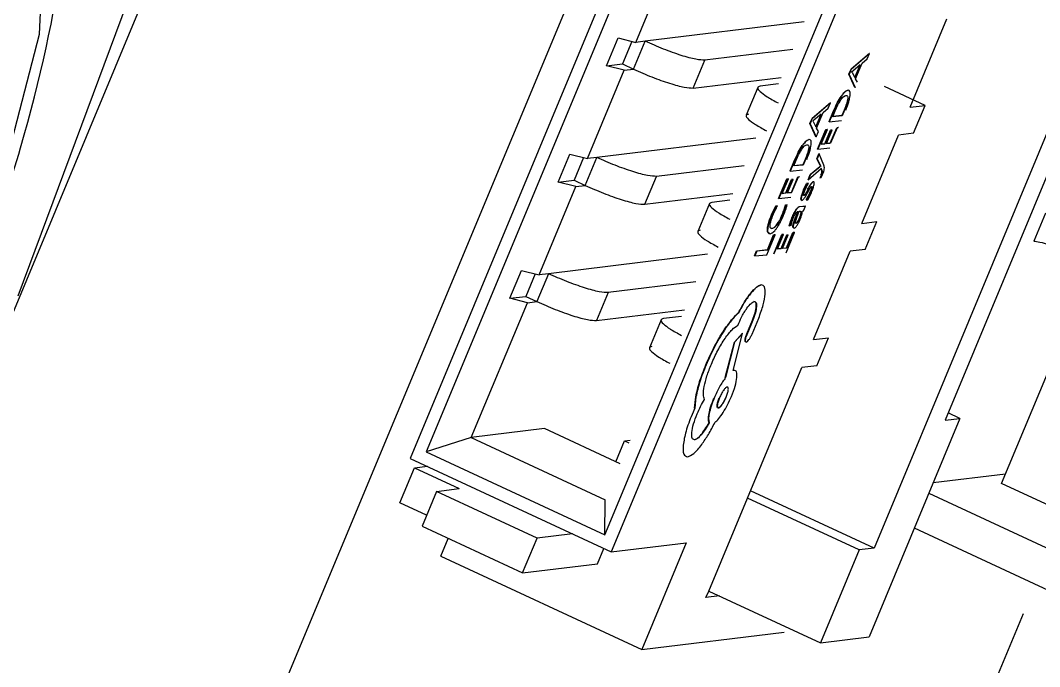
# Model space of a CAD drawing. Header units: millimetres. Extents: x -294 to 2792, y 5 to 1659.
# Drawn here: x 394.951 to 395.752, y 559.466 to 559.974 of the extents above; entities that cross this region are included whole.
import ezdxf

# ---------------------------------------------------------------- set-up
doc = ezdxf.new("R2010")
doc.units = ezdxf.units.MM
doc.layers.get('0').update_dxf_attribs({"lineweight": 18})

msp = doc.modelspace()

# ---------------------------------------------------------------- linework, layer by layer
at = {"color": 7, "linetype": 'Continuous', "lineweight": 25}
for p, q in [((395.32874, 560.66531), (394.26411, 558.10825)), ((394.54475, 557.97789), (395.60937, 560.53495)), ((395.7219, 559.61001), (396.06706, 560.43904)), ((395.56742, 560.37425), (395.25739, 559.6296)), ((395.57239, 560.36105), (395.26995, 559.63465)), ((395.72528, 560.30092), (395.41524, 559.55627)), ((395.41027, 559.56947), (395.71271, 560.29587)), ((395.90608, 560.24232), (395.62166, 559.55917)), ((395.87976, 560.14555), (395.6774, 559.65952)), ((395.43447, 559.95627), (395.46334, 560.02562)), ((395.56675, 559.97236), (395.44193, 559.95717)), ((395.64997, 559.90537), (395.67884, 559.97473)), ((395.41148, 559.93782), (395.4206, 559.95972)), ((395.4206, 559.95972), (395.43447, 559.95627)), ((395.4314, 559.95703), (395.42404, 559.93935)), ((395.43281, 559.93527), (395.44193, 559.95717)), ((395.44193, 559.95717), (395.43447, 559.95627)), ((395.55774, 559.9507), (395.48877, 559.94231)), ((395.47966, 559.92041), (395.48877, 559.94231)), ((395.60359, 559.9353), (395.61781, 559.94757)), ((395.61799, 559.94749), (395.60377, 559.93522)), ((395.61235, 559.93996), (395.61621, 559.94325)), ((395.61621, 559.94325), (395.61799, 559.94749)), ((395.61799, 559.94749), (395.61781, 559.94757)), ((395.39647, 559.86501), (395.42535, 559.93437)), ((395.41148, 559.93782), (395.42404, 559.93935)), ((395.42535, 559.93437), (395.41148, 559.93782)), ((395.42404, 559.93935), (395.43281, 559.93527)), ((395.42535, 559.93437), (395.43281, 559.93527)), ((395.60188, 559.9312), (395.60359, 559.9353)), ((395.60377, 559.93522), (395.60205, 559.93112)), ((395.60359, 559.9353), (395.60377, 559.93522)), ((395.60407, 559.93317), (395.60496, 559.93379)), ((395.60407, 559.93317), (395.60453, 559.93275)), ((395.60453, 559.93275), (395.60661, 559.9287)), ((395.61078, 559.93867), (395.60496, 559.93379)), ((395.61046, 559.9384), (395.6065, 559.92893)), ((395.60661, 559.9287), (395.61078, 559.93867)), ((395.60718, 559.92759), (395.61235, 559.93996)), ((395.47966, 559.92041), (395.54862, 559.9288)), ((395.60663, 559.92084), (395.60188, 559.9312)), ((395.60205, 559.93112), (395.60188, 559.9312)), ((395.60205, 559.93112), (395.6068, 559.92076)), ((395.60858, 559.925), (395.60718, 559.92759)), ((395.53032, 559.92097), (395.5212, 559.89907)), ((395.54647, 559.92363), (395.53217, 559.92189)), ((395.60125, 559.91863), (395.60107, 559.91871)), ((395.6068, 559.92076), (395.60663, 559.92084)), ((395.66174, 559.90681), (395.62975, 559.92166)), ((395.57298, 559.89659), (395.5872, 559.90886)), ((395.58737, 559.90878), (395.57315, 559.89651)), ((395.5856, 559.90454), (395.58737, 559.90878)), ((395.58737, 559.90878), (395.5872, 559.90886)), ((395.59601, 559.91381), (395.59583, 559.91389)), ((395.60103, 559.9117), (395.60085, 559.91178)), ((395.57656, 559.88888), (395.58174, 559.90125)), ((395.58174, 559.90125), (395.5856, 559.90454)), ((395.58633, 559.89406), (395.58988, 559.90253)), ((395.59005, 559.90245), (395.58651, 559.89398)), ((395.5892, 559.89792), (395.59108, 559.90241)), ((395.59005, 559.90245), (395.58988, 559.90253)), ((395.59814, 559.90305), (395.59634, 559.89874)), ((395.59832, 559.90297), (395.59651, 559.89866)), ((395.59832, 559.90297), (395.59814, 559.90305)), ((395.64997, 559.90537), (395.66174, 559.90681)), ((395.65262, 559.8849), (395.66174, 559.90681)), ((395.57126, 559.89249), (395.57298, 559.89659)), ((395.57601, 559.88214), (395.57126, 559.89249)), ((395.57144, 559.89241), (395.57126, 559.89249)), ((395.57315, 559.89651), (395.57144, 559.89241)), ((395.57144, 559.89241), (395.57619, 559.88205)), ((395.57298, 559.89659), (395.57315, 559.89651)), ((395.57345, 559.89446), (395.57435, 559.89508)), ((395.57345, 559.89446), (395.57391, 559.89404)), ((395.57391, 559.89404), (395.576, 559.88999)), ((395.58017, 559.89996), (395.57435, 559.89508)), ((395.57985, 559.89969), (395.57588, 559.89022)), ((395.576, 559.88999), (395.58017, 559.89996)), ((395.58651, 559.89398), (395.58633, 559.89406)), ((395.58651, 559.89398), (395.59599, 559.89493)), ((395.59651, 559.89866), (395.5892, 559.89792)), ((395.59634, 559.89874), (395.58925, 559.89803)), ((395.59634, 559.89874), (395.59651, 559.89866)), ((395.57619, 559.88205), (395.57796, 559.88629)), ((395.57796, 559.88629), (395.57656, 559.88888)), ((395.5773, 559.87247), (395.5837, 559.88777)), ((395.58387, 559.88769), (395.57747, 559.87239)), ((395.58017, 559.87634), (395.58497, 559.8878)), ((395.58303, 559.87672), (395.58747, 559.88735)), ((395.58765, 559.88726), (395.5832, 559.87664)), ((395.5837, 559.88777), (395.58479, 559.88788)), ((395.58387, 559.88769), (395.5837, 559.88777)), ((395.58497, 559.8878), (395.58387, 559.88769)), ((395.58429, 559.87675), (395.58874, 559.88737)), ((395.58497, 559.8878), (395.58479, 559.88788)), ((395.58731, 559.87715), (395.59239, 559.88929)), ((395.58747, 559.88735), (395.58856, 559.88746)), ((395.58765, 559.88726), (395.58747, 559.88735)), ((395.59256, 559.88921), (395.58748, 559.87707)), ((395.58874, 559.88737), (395.58765, 559.88726)), ((395.58874, 559.88737), (395.58856, 559.88746)), ((395.59239, 559.88929), (395.59347, 559.8894)), ((395.59239, 559.88929), (395.59256, 559.88921)), ((395.59364, 559.88932), (395.59256, 559.88921)), ((395.59364, 559.88932), (395.59347, 559.8894)), ((395.65262, 559.8849), (395.64085, 559.88347)), ((395.52876, 559.8811), (395.40393, 559.86592)), ((395.57063, 559.87992), (395.57046, 559.88)), ((395.57619, 559.88205), (395.57601, 559.88214)), ((395.57999, 559.87642), (395.58303, 559.87672)), ((395.5832, 559.87664), (395.58017, 559.87634)), ((395.5832, 559.87664), (395.58303, 559.87672)), ((395.58411, 559.87683), (395.58731, 559.87715)), ((395.58748, 559.87707), (395.58429, 559.87675)), ((395.58748, 559.87707), (395.58731, 559.87715)), ((395.61197, 559.81412), (395.64085, 559.88347)), ((395.37349, 559.84656), (395.38261, 559.86846)), ((395.38261, 559.86846), (395.39647, 559.86501)), ((395.56539, 559.8751), (395.56522, 559.87518)), ((395.57041, 559.87299), (395.57024, 559.87307)), ((395.57672, 559.86488), (395.57833, 559.86874)), ((395.5785, 559.86866), (395.57689, 559.8648)), ((395.57747, 559.87239), (395.5773, 559.87247)), ((395.57747, 559.87239), (395.58696, 559.87335)), ((395.5785, 559.86866), (395.57833, 559.86874)), ((395.58227, 559.85981), (395.5785, 559.86866)), ((395.39341, 559.86577), (395.38604, 559.84809)), ((395.39481, 559.84402), (395.40393, 559.86592)), ((395.40393, 559.86592), (395.39647, 559.86501)), ((395.55571, 559.85535), (395.55926, 559.86382)), ((395.55944, 559.86374), (395.55589, 559.85527)), ((395.55859, 559.85921), (395.56046, 559.8637)), ((395.55944, 559.86374), (395.55926, 559.86382)), ((395.56753, 559.86434), (395.56572, 559.86003)), ((395.5677, 559.86426), (395.5659, 559.85995)), ((395.5677, 559.86426), (395.56753, 559.86434)), ((395.57939, 559.8596), (395.57672, 559.86488)), ((395.57672, 559.86488), (395.57689, 559.8648)), ((395.57689, 559.8648), (395.57957, 559.85952)), ((395.51974, 559.85944), (395.45078, 559.85105)), ((395.55589, 559.85527), (395.55571, 559.85535)), ((395.55589, 559.85527), (395.56538, 559.85622)), ((395.5659, 559.85995), (395.55859, 559.85921)), ((395.56572, 559.86003), (395.55863, 559.85932)), ((395.56572, 559.86003), (395.5659, 559.85995)), ((395.56981, 559.84837), (395.57155, 559.85254)), ((395.56998, 559.84829), (395.58023, 559.85729)), ((395.57172, 559.85245), (395.56998, 559.84829)), ((395.57155, 559.85254), (395.57896, 559.85859)), ((395.57172, 559.85245), (395.57155, 559.85254)), ((395.57914, 559.85851), (395.57172, 559.85245)), ((395.57896, 559.85859), (395.57971, 559.8591)), ((395.57914, 559.85851), (395.57896, 559.85859)), ((395.57988, 559.85902), (395.57914, 559.85851)), ((395.57975, 559.8592), (395.57939, 559.8596)), ((395.57957, 559.85952), (395.57939, 559.8596)), ((395.57957, 559.85952), (395.57993, 559.85912)), ((395.5806, 559.85587), (395.58005, 559.85738)), ((395.58017, 559.85005), (395.58127, 559.85246)), ((395.58023, 559.85729), (395.58077, 559.85579)), ((395.58077, 559.85579), (395.5806, 559.85587)), ((395.37349, 559.84656), (395.38604, 559.84809)), ((395.38735, 559.84311), (395.37349, 559.84656)), ((395.38604, 559.84809), (395.39481, 559.84402)), ((395.44166, 559.82915), (395.45078, 559.85105)), ((395.54668, 559.83376), (395.55308, 559.84906)), ((395.55326, 559.84898), (395.54686, 559.83368)), ((395.54955, 559.83763), (395.55435, 559.84909)), ((395.55241, 559.83801), (395.55686, 559.84864)), ((395.55703, 559.84855), (395.55259, 559.83793)), ((395.55308, 559.84906), (395.55417, 559.84917)), ((395.55326, 559.84898), (395.55308, 559.84906)), ((395.55435, 559.84909), (395.55326, 559.84898)), ((395.55367, 559.83804), (395.55812, 559.84866)), ((395.55435, 559.84909), (395.55417, 559.84917)), ((395.55669, 559.83844), (395.56177, 559.85058)), ((395.55686, 559.84864), (395.55794, 559.84875)), ((395.55703, 559.84855), (395.55686, 559.84864)), ((395.56195, 559.8505), (395.55687, 559.83836)), ((395.55812, 559.84866), (395.55703, 559.84855)), ((395.55812, 559.84866), (395.55794, 559.84875)), ((395.56177, 559.85058), (395.56285, 559.85069)), ((395.56177, 559.85058), (395.56195, 559.8505)), ((395.56303, 559.85061), (395.56195, 559.8505)), ((395.56303, 559.85061), (395.56285, 559.85069)), ((395.56631, 559.84038), (395.56872, 559.84544)), ((395.56889, 559.84535), (395.56649, 559.8403)), ((395.56872, 559.84544), (395.56987, 559.84555)), ((395.56889, 559.84535), (395.56872, 559.84544)), ((395.57005, 559.84547), (395.56889, 559.84535)), ((395.56998, 559.84829), (395.56981, 559.84837)), ((395.57005, 559.84547), (395.56987, 559.84555)), ((395.57246, 559.8455), (395.57229, 559.84558)), ((395.5741, 559.84685), (395.57393, 559.84693)), ((395.58013, 559.85207), (395.57911, 559.84995)), ((395.57911, 559.84995), (395.58017, 559.85005)), ((395.35848, 559.77375), (395.38735, 559.84311)), ((395.38735, 559.84311), (395.39481, 559.84402)), ((395.44166, 559.82915), (395.51062, 559.83754)), ((395.54938, 559.83771), (395.55241, 559.83801)), ((395.55259, 559.83793), (395.54955, 559.83763)), ((395.55259, 559.83793), (395.55241, 559.83801)), ((395.5535, 559.83812), (395.55669, 559.83844)), ((395.55687, 559.83836), (395.55367, 559.83804)), ((395.55687, 559.83836), (395.55669, 559.83844)), ((395.56649, 559.8403), (395.56631, 559.84038)), ((395.56958, 559.84061), (395.56748, 559.83694)), ((395.56934, 559.83807), (395.57158, 559.84202)), ((395.5717, 559.83875), (395.57153, 559.83883)), ((395.57262, 559.84305), (395.57245, 559.84313)), ((395.49233, 559.82971), (395.48321, 559.80781)), ((395.50847, 559.83237), (395.49417, 559.83063)), ((395.54686, 559.83368), (395.54668, 559.83376)), ((395.54686, 559.83368), (395.55634, 559.83464)), ((395.55211, 559.82862), (395.55329, 559.82873)), ((395.55229, 559.82853), (395.55211, 559.82862)), ((395.55346, 559.82865), (395.55229, 559.82853)), ((395.55329, 559.82873), (395.55346, 559.82865)), ((395.56457, 559.83448), (395.56439, 559.83456)), ((395.56501, 559.83224), (395.56484, 559.83232)), ((395.56651, 559.83606), (395.56634, 559.83614)), ((395.56831, 559.83265), (395.56849, 559.83256)), ((395.56849, 559.83256), (395.56971, 559.83269)), ((395.54109, 559.82077), (395.54442, 559.82784)), ((395.54126, 559.82068), (395.54109, 559.82077)), ((395.5446, 559.82776), (395.54126, 559.82068)), ((395.54442, 559.82784), (395.5457, 559.82797)), ((395.5446, 559.82776), (395.54442, 559.82784)), ((395.54588, 559.82789), (395.5446, 559.82776)), ((395.54588, 559.82789), (395.5457, 559.82797)), ((395.54971, 559.82093), (395.54954, 559.82101)), ((395.55945, 559.81734), (395.5618, 559.8236)), ((395.56198, 559.82352), (395.55963, 559.81726)), ((395.56102, 559.81866), (395.56288, 559.82361)), ((395.56288, 559.82361), (395.56353, 559.82367)), ((395.56331, 559.82731), (395.56767, 559.82775)), ((395.56348, 559.82723), (395.56331, 559.82731)), ((395.56784, 559.82767), (395.56348, 559.82723)), ((395.56425, 559.82222), (395.56407, 559.8223)), ((395.56524, 559.82384), (395.56628, 559.82395)), ((395.56628, 559.82395), (395.56784, 559.82767)), ((395.56784, 559.82767), (395.56767, 559.82775)), ((395.75631, 559.82215), (395.74719, 559.80024)), ((395.54552, 559.8132), (395.54535, 559.81328)), ((395.5551, 559.81214), (395.55527, 559.81206)), ((395.5577, 559.8193), (395.55753, 559.81939)), ((395.55963, 559.81726), (395.55945, 559.81734)), ((395.5602, 559.81429), (395.56038, 559.81421)), ((395.56162, 559.81536), (395.56144, 559.81544)), ((395.56311, 559.81823), (395.56294, 559.81831)), ((395.61197, 559.81412), (395.62374, 559.81555)), ((395.61462, 559.79365), (395.62374, 559.81555)), ((395.53748, 559.78957), (395.54404, 559.80524)), ((395.53783, 559.79338), (395.54278, 559.80521)), ((395.53809, 559.80991), (395.53792, 559.81)), ((395.54296, 559.80513), (395.53801, 559.7933)), ((395.54159, 559.81001), (395.54142, 559.81009)), ((395.54278, 559.80521), (395.54386, 559.80532)), ((395.54278, 559.80521), (395.54296, 559.80513)), ((395.54287, 559.79022), (395.54927, 559.80551)), ((395.54404, 559.80524), (395.54296, 559.80513)), ((395.54945, 559.80543), (395.54304, 559.79013)), ((395.54404, 559.80524), (395.54386, 559.80532)), ((395.54574, 559.79408), (395.55054, 559.80554)), ((395.5486, 559.79446), (395.55305, 559.80509)), ((395.55322, 559.80501), (395.54878, 559.79438)), ((395.54927, 559.80551), (395.55036, 559.80562)), ((395.54945, 559.80543), (395.54927, 559.80551)), ((395.55054, 559.80554), (395.54945, 559.80543)), ((395.54986, 559.79449), (395.55431, 559.80511)), ((395.55054, 559.80554), (395.55036, 559.80562)), ((395.55253, 559.79109), (395.55922, 559.80706)), ((395.55288, 559.7949), (395.55796, 559.80704)), ((395.55813, 559.80695), (395.55305, 559.79481)), ((395.55305, 559.80509), (395.55413, 559.8052)), ((395.55322, 559.80501), (395.55305, 559.80509)), ((395.55431, 559.80511), (395.55322, 559.80501)), ((395.55431, 559.80511), (395.55413, 559.8052)), ((395.55796, 559.80704), (395.55904, 559.80714)), ((395.55796, 559.80704), (395.55813, 559.80695)), ((395.55922, 559.80706), (395.55813, 559.80695)), ((395.55922, 559.80706), (395.55904, 559.80714)), ((395.49077, 559.78985), (395.36594, 559.77466)), ((395.52782, 559.7887), (395.52943, 559.79254)), ((395.528, 559.78862), (395.52782, 559.7887)), ((395.5296, 559.79246), (395.528, 559.78862)), ((395.528, 559.78862), (395.53748, 559.78957)), ((395.52943, 559.79254), (395.53783, 559.79338)), ((395.5296, 559.79246), (395.52943, 559.79254)), ((395.53801, 559.7933), (395.5296, 559.79246)), ((395.53801, 559.7933), (395.53783, 559.79338)), ((395.54304, 559.79013), (395.54287, 559.79022)), ((395.54557, 559.79416), (395.5486, 559.79446)), ((395.54878, 559.79438), (395.54574, 559.79408)), ((395.54878, 559.79438), (395.5486, 559.79446)), ((395.54969, 559.79457), (395.55288, 559.7949)), ((395.55305, 559.79481), (395.54986, 559.79449)), ((395.55305, 559.79481), (395.55288, 559.7949)), ((395.57398, 559.72286), (395.60285, 559.79222)), ((395.61462, 559.79365), (395.60285, 559.79222)), ((395.33549, 559.75531), (395.34461, 559.77721)), ((395.34461, 559.77721), (395.35848, 559.77375)), ((395.35541, 559.77452), (395.34805, 559.75683)), ((395.36594, 559.77466), (395.35682, 559.75276)), ((395.36594, 559.77466), (395.35848, 559.77375)), ((395.48175, 559.76819), (395.41278, 559.7598)), ((395.53294, 559.76582), (395.53277, 559.7659)), ((395.33549, 559.75531), (395.34805, 559.75683)), ((395.34805, 559.75683), (395.35682, 559.75276)), ((395.41278, 559.7598), (395.40367, 559.7379)), ((395.30528, 559.646), (395.34936, 559.75185)), ((395.34936, 559.75185), (395.33549, 559.75531)), ((395.34936, 559.75185), (395.35682, 559.75276)), ((395.40367, 559.7379), (395.47263, 559.74629)), ((395.47048, 559.74111), (395.45618, 559.73938)), ((395.51518, 559.7441), (395.51536, 559.74402)), ((395.45433, 559.73845), (395.44521, 559.71655)), ((395.50526, 559.73208), (395.50508, 559.73216)), ((395.51467, 559.73404), (395.51537, 559.73573)), ((395.52227, 559.72863), (395.52625, 559.73813)), ((395.52643, 559.73805), (395.52245, 559.72855)), ((395.52585, 559.72727), (395.53107, 559.73973)), ((395.52643, 559.73805), (395.52625, 559.73813)), ((395.51104, 559.69868), (395.51843, 559.72774)), ((395.51194, 559.72092), (395.51825, 559.72782)), ((395.51843, 559.72774), (395.51211, 559.72084)), ((395.51843, 559.72774), (395.51825, 559.72782)), ((395.52167, 559.72736), (395.52227, 559.72863)), ((395.52185, 559.72728), (395.52167, 559.72736)), ((395.52245, 559.72855), (395.52185, 559.72728)), ((395.52245, 559.72855), (395.52227, 559.72863)), ((395.57398, 559.72286), (395.58575, 559.72429)), ((395.57663, 559.70239), (395.58575, 559.72429)), ((395.50481, 559.69309), (395.51194, 559.72092)), ((395.51211, 559.72084), (395.50499, 559.69301)), ((395.51211, 559.72084), (395.51194, 559.72092)), ((395.5212, 559.72094), (395.52103, 559.72102)), ((395.48973, 559.70301), (395.48955, 559.70309)), ((395.52219, 559.59848), (395.56486, 559.70096)), ((395.57663, 559.70239), (395.56486, 559.70096)), ((395.51087, 559.69876), (395.51154, 559.69883)), ((395.51172, 559.69875), (395.51104, 559.69868)), ((395.51172, 559.69875), (395.51154, 559.69883)), ((395.48066, 559.66902), (395.48158, 559.67801)), ((395.48175, 559.67793), (395.48083, 559.66894)), ((395.48175, 559.67793), (395.48158, 559.67801)), ((395.50531, 559.67777), (395.50549, 559.67769)), ((395.48083, 559.66894), (395.47866, 559.66407)), ((395.68917, 559.66095), (395.61774, 559.48939)), ((395.6774, 559.65952), (395.68917, 559.66095)), ((395.68917, 559.66095), (395.67981, 559.6653)), ((395.36276, 559.65299), (395.30528, 559.646)), ((395.42228, 559.62534), (395.36276, 559.65299)), ((395.49221, 559.65754), (395.49204, 559.65762)), ((395.30528, 559.646), (395.26995, 559.63465)), ((395.30528, 559.646), (395.41052, 559.59711)), ((395.4807, 559.64424), (395.48053, 559.64433)), ((395.4189, 559.62691), (395.42572, 559.64329)), ((395.42572, 559.64329), (395.42996, 559.64381)), ((395.42572, 559.64329), (395.4291, 559.64172)), ((395.25739, 559.6296), (395.41524, 559.55627)), ((395.26995, 559.63465), (395.41027, 559.56947)), ((395.24917, 559.59476), (395.26057, 559.62213)), ((395.26057, 559.62213), (395.27079, 559.62338)), ((395.26057, 559.62213), (395.29565, 559.60584)), ((395.72495, 559.61734), (395.66813, 559.61043)), ((395.278, 559.60369), (395.29565, 559.60584)), ((395.62166, 559.55917), (395.5246, 559.60426)), ((395.87975, 559.53668), (395.7219, 559.61001)), ((395.278, 559.60369), (395.2666, 559.57631)), ((395.35692, 559.56703), (395.278, 559.60369)), ((395.41027, 559.56947), (395.41052, 559.59711)), ((395.4918, 559.52547), (395.52219, 559.59848)), ((395.60989, 559.55774), (395.52219, 559.59848)), ((395.66472, 559.60222), (395.75667, 559.55951)), ((395.27021, 559.58498), (395.24917, 559.59476)), ((395.2666, 559.57631), (395.34552, 559.53965)), ((395.77158, 559.51991), (395.65332, 559.57485)), ((395.28127, 559.5528), (395.2871, 559.56679)), ((395.34552, 559.53965), (395.35692, 559.56703)), ((395.38479, 559.57042), (395.35692, 559.56703)), ((395.40437, 559.54681), (395.40943, 559.55897)), ((395.41524, 559.55627), (395.47408, 559.56343)), ((395.47408, 559.56343), (395.43913, 559.47948)), ((395.60989, 559.55774), (395.57949, 559.48474)), ((395.62166, 559.55917), (395.60989, 559.55774)), ((395.28127, 559.5528), (395.43913, 559.47948)), ((395.34552, 559.53965), (395.40437, 559.54681)), ((395.48963, 559.52027), (395.4918, 559.52547)), ((395.4918, 559.52547), (395.57949, 559.48474)), ((395.50022, 559.52156), (395.48963, 559.52027)), ((395.73883, 559.50757), (395.67795, 559.36134)), ((395.43913, 559.47948), (395.55093, 559.49307)), ((395.57949, 559.48474), (395.61774, 559.48939))]:
    msp.add_line(p, q, dxfattribs=at)
for points in [[(394.94923, 559.7572), (395.04435, 560.01285), (395.10794, 560.24488), (395.13483, 560.43451), (395.12285, 560.56637), (395.07297, 560.62978), (394.98923, 560.61959), (394.87841, 560.53664), (394.7495, 560.38764), (394.67444, 560.28145)], [(394.68523, 559.34516), (394.77509, 559.47867), (394.86002, 559.64293), (394.92709, 559.81293), (394.9661, 559.96281), (394.97109, 560.06972), (394.94132, 560.11741), (394.88132, 560.09861), (394.80021, 560.01618), (394.71035, 559.88268), (394.62542, 559.71842), (394.55834, 559.54841), (394.51934, 559.39854), (394.51434, 559.29162), (394.54411, 559.24393), (394.60412, 559.26274), (394.68523, 559.34516)]]:
    msp.add_lwpolyline(points, dxfattribs=at)
for points, knots in [([(394.67407, 559.31956), (394.69004, 559.34078), (394.73727, 559.40352), (394.8147, 559.53507), (394.89558, 559.70762), (394.95628, 559.87803), (394.98988, 560.03365), (394.99146, 560.14118), (394.95382, 560.23444), (394.908, 560.26054), (394.89026, 560.27065)], [0, 0, 0, 0, 0.083011, 0.245446, 0.404143, 0.562888, 0.724855, 0.901015, 1.004362, 1.069662, 1.069662, 1.069662, 1.069662]), ([(395.59583, 559.91389), (395.59634, 559.9146), (395.59734, 559.91601), (395.59875, 559.9175), (395.60003, 559.91847), (395.60072, 559.91863), (395.60107, 559.91871)], [0, 0, 0, 0, 0.001799948, 0.003561505, 0.00537603, 0.007327459, 0.007327459, 0.007327459, 0.007327459]), ([(395.60125, 559.91863), (395.60089, 559.91854), (395.60021, 559.91839), (395.59893, 559.91742), (395.59752, 559.91593), (395.59651, 559.91452), (395.59601, 559.91381)], [0, 0, 0, 0, 0.001951429, 0.003765954, 0.005527511, 0.007327459, 0.007327459, 0.007327459, 0.007327459]), ([(395.60291, 559.9145), (395.60297, 559.91517), (395.60308, 559.91649), (395.60273, 559.91834), (395.60185, 559.91851), (395.60125, 559.91863)], [0, 0, 0, 0, 0.001313904, 0.00261098, 0.005387979, 0.005387979, 0.005387979, 0.005387979]), ([(395.58988, 559.90253), (395.59081, 559.90467), (395.59262, 559.90879), (395.59479, 559.91223), (395.59583, 559.91389)], [0, 0, 0, 0, 0.00665519, 0.01285842, 0.01285842, 0.01285842, 0.01285842]), ([(395.59601, 559.91381), (395.59496, 559.91215), (395.5928, 559.90871), (395.59099, 559.90459), (395.59005, 559.90245)], [0, 0, 0, 0, 0.00620323, 0.01285842, 0.01285842, 0.01285842, 0.01285842]), ([(395.59108, 559.90241), (395.59179, 559.90405), (395.59315, 559.90717), (395.59479, 559.90982), (395.59556, 559.91107)], [0, 0, 0, 0, 0.005144256, 0.009776444, 0.009776444, 0.009776444, 0.009776444]), ([(395.59556, 559.91107), (395.59593, 559.91159), (395.59669, 559.91264), (395.59818, 559.91417), (395.59902, 559.91442), (395.59959, 559.9146)], [0, 0, 0, 0, 0.001287749, 0.002597798, 0.00554576, 0.00554576, 0.00554576, 0.00554576]), ([(395.60085, 559.91178), (395.60077, 559.91124), (395.6006, 559.91013), (395.5998, 559.90723), (395.59882, 559.90476), (395.59814, 559.90305)], [0, 0, 0, 0, 0.002113421, 0.004287687, 0.009174919, 0.009174919, 0.009174919, 0.009174919]), ([(395.60103, 559.9117), (395.60094, 559.91116), (395.60078, 559.91005), (395.59998, 559.90715), (395.599, 559.90468), (395.59832, 559.90297)], [0, 0, 0, 0, 0.002113421, 0.004287686, 0.009174919, 0.009174919, 0.009174919, 0.009174919]), ([(395.59941, 559.9031), (395.60027, 559.90528), (395.60153, 559.90847), (395.60255, 559.91224), (395.60279, 559.91375), (395.60291, 559.9145)], [0, 0, 0, 0, 0.00621016, 0.00909142, 0.01196654, 0.01196654, 0.01196654, 0.01196654]), ([(395.59959, 559.9146), (395.60008, 559.91453), (395.60078, 559.91442), (395.60111, 559.91313), (395.60105, 559.91217), (395.60103, 559.9117)], [0, 0, 0, 0, 0.002089658, 0.003032813, 0.003961509, 0.003961509, 0.003961509, 0.003961509]), ([(395.56522, 559.87518), (395.56572, 559.87589), (395.56673, 559.8773), (395.56813, 559.87879), (395.56942, 559.87976), (395.5701, 559.87992), (395.57046, 559.88)], [0, 0, 0, 0, 0.001799948, 0.003561505, 0.00537603, 0.007327459, 0.007327459, 0.007327459, 0.007327459]), ([(395.57063, 559.87992), (395.57028, 559.87983), (395.56959, 559.87968), (395.56831, 559.87871), (395.5669, 559.87722), (395.5659, 559.87581), (395.56539, 559.8751)], [0, 0, 0, 0, 0.001951429, 0.003765954, 0.005527511, 0.007327459, 0.007327459, 0.007327459, 0.007327459]), ([(395.57229, 559.87579), (395.57235, 559.87646), (395.57246, 559.87778), (395.57212, 559.87963), (395.57123, 559.8798), (395.57063, 559.87992)], [0, 0, 0, 0, 0.001313904, 0.00261098, 0.005387979, 0.005387979, 0.005387979, 0.005387979]), ([(395.55926, 559.86382), (395.5602, 559.86596), (395.56201, 559.87008), (395.56417, 559.87352), (395.56522, 559.87518)], [0, 0, 0, 0, 0.00665519, 0.01285842, 0.01285842, 0.01285842, 0.01285842]), ([(395.56539, 559.8751), (395.56435, 559.87344), (395.56218, 559.87), (395.56037, 559.86588), (395.55944, 559.86374)], [0, 0, 0, 0, 0.00620323, 0.01285842, 0.01285842, 0.01285842, 0.01285842]), ([(395.56046, 559.8637), (395.56118, 559.86534), (395.56254, 559.86846), (395.56417, 559.87111), (395.56494, 559.87236)], [0, 0, 0, 0, 0.005144256, 0.009776444, 0.009776444, 0.009776444, 0.009776444]), ([(395.56494, 559.87236), (395.56532, 559.87288), (395.56607, 559.87393), (395.56756, 559.87546), (395.5684, 559.87571), (395.56898, 559.87589)], [0, 0, 0, 0, 0.001287749, 0.002597798, 0.00554576, 0.00554576, 0.00554576, 0.00554576]), ([(395.57024, 559.87307), (395.57015, 559.87253), (395.56999, 559.87142), (395.56919, 559.86852), (395.56821, 559.86605), (395.56753, 559.86434)], [0, 0, 0, 0, 0.002113421, 0.004287687, 0.009174919, 0.009174919, 0.009174919, 0.009174919]), ([(395.57041, 559.87299), (395.57033, 559.87245), (395.57016, 559.87134), (395.56936, 559.86844), (395.56838, 559.86597), (395.5677, 559.86426)], [0, 0, 0, 0, 0.002113421, 0.004287686, 0.009174919, 0.009174919, 0.009174919, 0.009174919]), ([(395.5688, 559.86439), (395.56965, 559.86657), (395.57091, 559.86976), (395.57193, 559.87353), (395.57217, 559.87504), (395.57229, 559.87579)], [0, 0, 0, 0, 0.00621016, 0.00909142, 0.01196654, 0.01196654, 0.01196654, 0.01196654]), ([(395.56898, 559.87589), (395.56946, 559.87582), (395.57016, 559.87571), (395.5705, 559.87442), (395.57044, 559.87346), (395.57041, 559.87299)], [0, 0, 0, 0, 0.002089658, 0.003032813, 0.003961509, 0.003961509, 0.003961509, 0.003961509]), ([(395.57996, 559.85215), (395.58011, 559.85255), (395.58041, 559.85334), (395.58066, 559.8544), (395.58073, 559.85527), (395.58064, 559.85566), (395.5806, 559.85587)], [0, 0, 0, 0, 0.000902429, 0.001788404, 0.002745645, 0.003844945, 0.003844945, 0.003844945, 0.003844945]), ([(395.58077, 559.85579), (395.58082, 559.85558), (395.58091, 559.85519), (395.58083, 559.85431), (395.58059, 559.85326), (395.58029, 559.85247), (395.58013, 559.85207)], [0, 0, 0, 0, 0.0010993, 0.002056542, 0.002942516, 0.003844945, 0.003844945, 0.003844945, 0.003844945]), ([(395.58127, 559.85246), (395.58158, 559.85325), (395.58219, 559.85484), (395.58262, 559.85693), (395.58266, 559.85864), (395.58241, 559.8594), (395.58227, 559.85981)], [0, 0, 0, 0, 0.00166592, 0.003363922, 0.005302768, 0.00762721, 0.00762721, 0.00762721, 0.00762721]), ([(395.5673, 559.84003), (395.56773, 559.841), (395.56857, 559.8429), (395.56956, 559.84462), (395.57005, 559.84547)], [0, 0, 0, 0, 0.003092198, 0.006102217, 0.006102217, 0.006102217, 0.006102217]), ([(395.5694, 559.84069), (395.56994, 559.8417), (395.57089, 559.84347), (395.57187, 559.84494), (395.57229, 559.84558)], [0, 0, 0, 0, 0.003245216, 0.005681862, 0.005681862, 0.005681862, 0.005681862]), ([(395.57246, 559.8455), (395.57204, 559.84486), (395.57106, 559.84339), (395.57012, 559.84162), (395.56958, 559.84061)], [0, 0, 0, 0, 0.002437423, 0.005681856, 0.005681856, 0.005681856, 0.005681856]), ([(395.57229, 559.84558), (395.5726, 559.84594), (395.57324, 559.8467), (395.57369, 559.84686), (395.57393, 559.84693)], [0, 0, 0, 0, 0.001071328, 0.002201024, 0.002201024, 0.002201024, 0.002201024]), ([(395.5741, 559.84685), (395.57387, 559.84677), (395.57341, 559.84662), (395.57277, 559.84586), (395.57246, 559.8455)], [0, 0, 0, 0, 0.001129596, 0.00220103, 0.00220103, 0.00220103, 0.00220103]), ([(395.57252, 559.83848), (395.57298, 559.83963), (395.57386, 559.84181), (395.57434, 559.84371), (395.57457, 559.84461)], [0, 0, 0, 0, 0.003394818, 0.006474677, 0.006474677, 0.006474677, 0.006474677]), ([(395.57457, 559.84461), (395.57462, 559.84495), (395.57473, 559.84562), (395.57469, 559.84634), (395.57449, 559.84678), (395.57423, 559.84683), (395.5741, 559.84685)], [0, 0, 0, 0, 0.000671552, 0.001308085, 0.001945268, 0.002618667, 0.002618667, 0.002618667, 0.002618667]), ([(395.56439, 559.83456), (395.56461, 559.83542), (395.56505, 559.83722), (395.56588, 559.8393), (395.56631, 559.84038)], [0, 0, 0, 0, 0.002939171, 0.006145027, 0.006145027, 0.006145027, 0.006145027]), ([(395.56649, 559.8403), (395.56606, 559.83921), (395.56523, 559.83714), (395.56478, 559.83534), (395.56457, 559.83448)], [0, 0, 0, 0, 0.003205856, 0.006145027, 0.006145027, 0.006145027, 0.006145027]), ([(395.56651, 559.83606), (395.56645, 559.83607), (395.56634, 559.8361), (395.56626, 559.83631), (395.56625, 559.83665), (395.5663, 559.83696), (395.56633, 559.83712)], [0, 0, 0, 0, 0.00030658, 0.000601387, 0.000901669, 0.001223794, 0.001223794, 0.001223794, 0.001223794]), ([(395.56633, 559.83712), (395.56643, 559.83754), (395.56666, 559.83845), (395.56708, 559.83948), (395.5673, 559.84003)], [0, 0, 0, 0, 0.001428843, 0.003071003, 0.003071003, 0.003071003, 0.003071003]), ([(395.56634, 559.83614), (395.56647, 559.83619), (395.56668, 559.83627), (395.56703, 559.83664), (395.56721, 559.83689), (395.56731, 559.83702)], [0, 0, 0, 0, 0.000687928, 0.001012597, 0.001341363, 0.001341363, 0.001341363, 0.001341363]), ([(395.56748, 559.83694), (395.56739, 559.83681), (395.56721, 559.83656), (395.56685, 559.83619), (395.56665, 559.83611), (395.56651, 559.83606)], [0, 0, 0, 0, 0.000328766, 0.000653435, 0.001341363, 0.001341363, 0.001341363, 0.001341363]), ([(395.56653, 559.8334), (395.56692, 559.83398), (395.56788, 559.83536), (395.5688, 559.83707), (395.56934, 559.83807)], [0, 0, 0, 0, 0.002271494, 0.00545827, 0.00545827, 0.00545827, 0.00545827]), ([(395.56831, 559.83265), (395.5689, 559.83362), (395.57005, 559.83555), (395.57104, 559.83775), (395.57153, 559.83883)], [0, 0, 0, 0, 0.003552292, 0.006983528, 0.006983528, 0.006983528, 0.006983528]), ([(395.5717, 559.83875), (395.57122, 559.83767), (395.57023, 559.83547), (395.56907, 559.83354), (395.56849, 559.83256)], [0, 0, 0, 0, 0.003431236, 0.006983528, 0.006983528, 0.006983528, 0.006983528]), ([(395.56971, 559.83269), (395.5702, 559.83359), (395.5712, 559.83546), (395.57207, 559.83745), (395.57252, 559.83848)], [0, 0, 0, 0, 0.003098899, 0.00644455, 0.00644455, 0.00644455, 0.00644455]), ([(395.57153, 559.83883), (395.57178, 559.83945), (395.57223, 559.84056), (395.57262, 559.84182), (395.57273, 559.8425), (395.57272, 559.84285), (395.57263, 559.84308), (395.57251, 559.84311), (395.57245, 559.84313)], [0, 0, 0, 0, 0.001478865, 0.00263187, 0.003132764, 0.003616883, 0.004114952, 0.004655322, 0.004655322, 0.004655322, 0.004655322]), ([(395.57158, 559.84202), (395.57168, 559.84217), (395.57188, 559.84246), (395.57216, 559.84277), (395.57242, 559.84298), (395.57255, 559.84302), (395.57262, 559.84305)], [0, 0, 0, 0, 0.000384596, 0.0007509, 0.001115357, 0.001494653, 0.001494653, 0.001494653, 0.001494653]), ([(395.57262, 559.84305), (395.57268, 559.84303), (395.5728, 559.84299), (395.57289, 559.84277), (395.5729, 559.84242), (395.57279, 559.84173), (395.57241, 559.84048), (395.57195, 559.83937), (395.5717, 559.83875)], [0, 0, 0, 0, 0.000540368, 0.001038432, 0.001522546, 0.002023439, 0.003176459, 0.004655366, 0.004655366, 0.004655366, 0.004655366]), ([(395.54954, 559.82101), (395.5501, 559.82241), (395.55119, 559.8251), (395.55181, 559.82747), (395.55211, 559.82862)], [0, 0, 0, 0, 0.004169929, 0.008044319, 0.008044319, 0.008044319, 0.008044319]), ([(395.55229, 559.82853), (395.55199, 559.82739), (395.55136, 559.82502), (395.55028, 559.82233), (395.54971, 559.82093)], [0, 0, 0, 0, 0.003874395, 0.008044319, 0.008044319, 0.008044319, 0.008044319]), ([(395.55057, 559.82049), (395.5512, 559.82201), (395.55236, 559.82486), (395.55311, 559.82745), (395.55346, 559.82865)], [0, 0, 0, 0, 0.004660682, 0.008675098, 0.008675098, 0.008675098, 0.008675098]), ([(395.56484, 559.83232), (395.56471, 559.83234), (395.56447, 559.83239), (395.56428, 559.83284), (395.56424, 559.83355), (395.56434, 559.83421), (395.56439, 559.83456)], [0, 0, 0, 0, 0.000654956, 0.001282784, 0.001918168, 0.002594631, 0.002594631, 0.002594631, 0.002594631]), ([(395.56457, 559.83448), (395.56451, 559.83413), (395.56441, 559.83347), (395.56445, 559.83276), (395.56464, 559.83231), (395.56489, 559.83226), (395.56501, 559.83224)], [0, 0, 0, 0, 0.000676463, 0.001311847, 0.001939675, 0.002594631, 0.002594631, 0.002594631, 0.002594631]), ([(395.56501, 559.83224), (395.56523, 559.8323), (395.56565, 559.83244), (395.56624, 559.83309), (395.56653, 559.8334)], [0, 0, 0, 0, 0.001016069, 0.001970632, 0.001970632, 0.001970632, 0.001970632]), ([(395.53792, 559.81), (395.53801, 559.81071), (395.5382, 559.81213), (395.5391, 559.81567), (395.54028, 559.81871), (395.54109, 559.82077)], [0, 0, 0, 0, 0.00279574, 0.00553165, 0.01127578, 0.01127578, 0.01127578, 0.01127578]), ([(395.54126, 559.82068), (395.54046, 559.81863), (395.53927, 559.81559), (395.53837, 559.81205), (395.53819, 559.81063), (395.53809, 559.80991)], [0, 0, 0, 0, 0.00574412, 0.00848004, 0.01127578, 0.01127578, 0.01127578, 0.01127578]), ([(395.54005, 559.81285), (395.54011, 559.81337), (395.54024, 559.8144), (395.5409, 559.81703), (395.54178, 559.8193), (395.54238, 559.82083)], [0, 0, 0, 0, 0.002063416, 0.004086084, 0.008360889, 0.008360889, 0.008360889, 0.008360889]), ([(395.54238, 559.82083), (395.54293, 559.82208), (395.54399, 559.82453), (395.54526, 559.82678), (395.54588, 559.82789)], [0, 0, 0, 0, 0.004002773, 0.007883749, 0.007883749, 0.007883749, 0.007883749]), ([(395.54501, 559.81015), (395.54548, 559.81083), (395.54643, 559.8122), (395.54842, 559.81563), (395.5497, 559.81852), (395.55057, 559.82049)], [0, 0, 0, 0, 0.00284756, 0.0056746, 0.01177162, 0.01177162, 0.01177162, 0.01177162]), ([(395.54535, 559.81328), (395.54571, 559.81381), (395.54644, 559.81485), (395.54793, 559.81741), (395.54889, 559.81956), (395.54954, 559.82101)], [0, 0, 0, 0, 0.00219258, 0.004332237, 0.008819588, 0.008819588, 0.008819588, 0.008819588]), ([(395.54971, 559.82093), (395.54906, 559.81948), (395.54811, 559.81733), (395.54662, 559.81477), (395.54589, 559.81373), (395.54552, 559.8132)], [0, 0, 0, 0, 0.004487305, 0.006626976, 0.008819587, 0.008819587, 0.008819587, 0.008819587]), ([(395.55753, 559.81939), (395.55803, 559.82053), (395.55874, 559.82217), (395.55983, 559.8241), (395.56058, 559.82525), (395.56132, 559.82614), (395.56231, 559.82706), (395.5629, 559.82721), (395.56331, 559.82731)], [0, 0, 0, 0, 0.00271181, 0.00387913, 0.00499187, 0.00611791, 0.0073229, 0.01016345, 0.01016345, 0.01016345, 0.01016345]), ([(395.56348, 559.82723), (395.56307, 559.82713), (395.56249, 559.82698), (395.56149, 559.82606), (395.56076, 559.82517), (395.56, 559.82402), (395.55892, 559.82209), (395.5582, 559.82045), (395.5577, 559.8193)], [0, 0, 0, 0, 0.00284055, 0.00404554, 0.00517158, 0.00628432, 0.00745164, 0.01016345, 0.01016345, 0.01016345, 0.01016345]), ([(395.55852, 559.81905), (395.55881, 559.8197), (395.55922, 559.82063), (395.55986, 559.82171), (395.5603, 559.82235), (395.56074, 559.82285), (395.56135, 559.82337), (395.56172, 559.82346), (395.56198, 559.82352)], [0, 0, 0, 0, 0.001464099, 0.002111616, 0.002747674, 0.003411214, 0.004136769, 0.00586905, 0.00586905, 0.00586905, 0.00586905]), ([(395.56407, 559.8223), (395.56399, 559.82174), (395.56381, 559.8206), (395.56323, 559.81908), (395.56294, 559.81831)], [0, 0, 0, 0, 0.002057998, 0.0041665, 0.0041665, 0.0041665, 0.0041665]), ([(395.56425, 559.82222), (395.56416, 559.82166), (395.56399, 559.82052), (395.56341, 559.819), (395.56311, 559.81823)], [0, 0, 0, 0, 0.002057879, 0.004166505, 0.004166505, 0.004166505, 0.004166505]), ([(395.56336, 559.82375), (395.56359, 559.82371), (395.56404, 559.82361), (395.56406, 559.82273), (395.56407, 559.8223)], [0, 0, 0, 0, 0.001033716, 0.002008263, 0.002008263, 0.002008263, 0.002008263]), ([(395.56353, 559.82367), (395.56376, 559.82363), (395.56421, 559.82353), (395.56424, 559.82265), (395.56425, 559.82222)], [0, 0, 0, 0, 0.001033716, 0.002008263, 0.002008263, 0.002008263, 0.002008263]), ([(395.56368, 559.81737), (395.56395, 559.81804), (395.56447, 559.81935), (395.56499, 559.82115), (395.56526, 559.82267), (395.56522, 559.82338), (395.56519, 559.82375)], [0, 0, 0, 0, 0.001704245, 0.003297437, 0.004899104, 0.006627016, 0.006627016, 0.006627016, 0.006627016]), ([(395.54159, 559.81001), (395.5411, 559.81008), (395.54038, 559.81018), (395.54, 559.81145), (395.54003, 559.81238), (395.54005, 559.81285)], [0, 0, 0, 0, 0.002080419, 0.003022281, 0.003946619, 0.003946619, 0.003946619, 0.003946619]), ([(395.54142, 559.81009), (395.54198, 559.81026), (395.5428, 559.81051), (395.54424, 559.81187), (395.54498, 559.81281), (395.54535, 559.81328)], [0, 0, 0, 0, 0.002740496, 0.00398915, 0.005217235, 0.005217235, 0.005217235, 0.005217235]), ([(395.54552, 559.8132), (395.54515, 559.81273), (395.54441, 559.81179), (395.54298, 559.81043), (395.54216, 559.81018), (395.54159, 559.81001)], [0, 0, 0, 0, 0.001228086, 0.002476739, 0.005217235, 0.005217235, 0.005217235, 0.005217235]), ([(395.5551, 559.81214), (395.55538, 559.81324), (395.55596, 559.81549), (395.55699, 559.81806), (395.55753, 559.81939)], [0, 0, 0, 0, 0.003710255, 0.007652634, 0.007652634, 0.007652634, 0.007652634]), ([(395.5577, 559.8193), (395.55717, 559.81798), (395.55613, 559.81541), (395.55556, 559.81315), (395.55527, 559.81206)], [0, 0, 0, 0, 0.003942379, 0.007652634, 0.007652634, 0.007652634, 0.007652634]), ([(395.55643, 559.81218), (395.55664, 559.81322), (395.55704, 559.81527), (395.55803, 559.81781), (395.55852, 559.81905)], [0, 0, 0, 0, 0.003675397, 0.007210896, 0.007210896, 0.007210896, 0.007210896]), ([(395.55872, 559.81052), (395.55846, 559.81056), (395.55807, 559.81062), (395.55791, 559.81135), (395.55794, 559.81238), (395.55839, 559.8144), (395.55908, 559.8163), (395.55945, 559.81734)], [0, 0, 0, 0, 0.001880278, 0.002736201, 0.003584568, 0.005409236, 0.007626274, 0.007626274, 0.007626274, 0.007626274]), ([(395.55963, 559.81726), (395.55925, 559.81622), (395.55857, 559.81432), (395.55811, 559.8123), (395.55808, 559.81127), (395.55825, 559.81054), (395.55863, 559.81048), (395.55889, 559.81044)], [0, 0, 0, 0, 0.002217038, 0.004041706, 0.004890073, 0.005745996, 0.007626274, 0.007626274, 0.007626274, 0.007626274]), ([(395.55889, 559.81044), (395.55921, 559.81056), (395.55967, 559.81074), (395.56047, 559.81157), (395.56089, 559.81213), (395.5611, 559.81241)], [0, 0, 0, 0, 0.001569713, 0.002300044, 0.003032745, 0.003032745, 0.003032745, 0.003032745]), ([(395.56038, 559.81421), (395.56023, 559.81424), (395.56002, 559.81428), (395.55991, 559.81468), (395.55992, 559.81496), (395.55993, 559.81511)], [0, 0, 0, 0, 0.000634129, 0.000920968, 0.001201778, 0.001201778, 0.001201778, 0.001201778]), ([(395.55993, 559.81511), (395.56003, 559.81556), (395.56027, 559.81664), (395.56074, 559.81792), (395.56102, 559.81866)], [0, 0, 0, 0, 0.001564199, 0.003728373, 0.003728373, 0.003728373, 0.003728373]), ([(395.56144, 559.81544), (395.56132, 559.81528), (395.56108, 559.81495), (395.56063, 559.81446), (395.56037, 559.81436), (395.5602, 559.81429)], [0, 0, 0, 0, 0.000435603, 0.000859418, 0.001740154, 0.001740154, 0.001740154, 0.001740154]), ([(395.56162, 559.81536), (395.5615, 559.8152), (395.56126, 559.81487), (395.56081, 559.81438), (395.56055, 559.81428), (395.56038, 559.81421)], [0, 0, 0, 0, 0.000435603, 0.000859418, 0.001740154, 0.001740154, 0.001740154, 0.001740154]), ([(395.5611, 559.81241), (395.56154, 559.81312), (395.56248, 559.81463), (395.56327, 559.81642), (395.56368, 559.81737)], [0, 0, 0, 0, 0.002648203, 0.005606118, 0.005606118, 0.005606118, 0.005606118]), ([(395.56294, 559.81831), (395.5627, 559.81777), (395.56224, 559.81674), (395.5617, 559.81586), (395.56144, 559.81544)], [0, 0, 0, 0, 0.001708242, 0.003243561, 0.003243561, 0.003243561, 0.003243561]), ([(395.56311, 559.81823), (395.56287, 559.81769), (395.56242, 559.81666), (395.56187, 559.81578), (395.56162, 559.81536)], [0, 0, 0, 0, 0.001708313, 0.003243562, 0.003243562, 0.003243562, 0.003243562]), ([(395.53981, 559.80608), (395.53918, 559.80618), (395.53825, 559.80633), (395.53782, 559.80808), (395.53788, 559.80936), (395.53792, 559.81)], [0, 0, 0, 0, 0.00275691, 0.004027749, 0.00529508, 0.00529508, 0.00529508, 0.00529508]), ([(395.53809, 559.80991), (395.53806, 559.80928), (395.53799, 559.808), (395.53843, 559.80625), (395.53935, 559.8061), (395.53998, 559.80599)], [0, 0, 0, 0, 0.001267331, 0.00253817, 0.00529508, 0.00529508, 0.00529508, 0.00529508]), ([(395.53998, 559.80599), (395.5407, 559.80621), (395.54175, 559.80653), (395.54358, 559.80831), (395.54453, 559.80954), (395.54501, 559.81015)], [0, 0, 0, 0, 0.003526256, 0.005136733, 0.006727468, 0.006727468, 0.006727468, 0.006727468]), ([(395.74719, 559.80024), (395.74864, 559.80004), (395.75456, 559.79919), (395.76941, 559.79446), (395.78661, 559.78868), (395.79438, 559.78682), (395.79825, 559.78589)], [0, 0, 0, 0, 0.0065014, 0.02653955, 0.03988607, 0.0531424, 0.0531424, 0.0531424, 0.0531424]), ([(395.51518, 559.7441), (395.51675, 559.74699), (395.51991, 559.75281), (395.52481, 559.75962), (395.52941, 559.76464), (395.53165, 559.76548), (395.53277, 559.7659)], [0, 0, 0, 0, 0.0071384, 0.01435301, 0.021547, 0.02869192, 0.02869192, 0.02869192, 0.02869192]), ([(395.53294, 559.76582), (395.53182, 559.7654), (395.52958, 559.76456), (395.52499, 559.75954), (395.52008, 559.75273), (395.51693, 559.74691), (395.51536, 559.74402)], [0, 0, 0, 0, 0.00714492, 0.01433891, 0.02155352, 0.02869192, 0.02869192, 0.02869192, 0.02869192]), ([(395.53608, 559.75865), (395.53609, 559.76083), (395.53611, 559.76521), (395.534, 559.76561), (395.53294, 559.76582)], [0, 0, 0, 0, 0.004882965, 0.009785871, 0.009785871, 0.009785871, 0.009785871]), ([(395.53107, 559.73973), (395.53239, 559.74336), (395.53504, 559.75064), (395.53573, 559.75597), (395.53608, 559.75865)], [0, 0, 0, 0, 0.00978521, 0.01967931, 0.01967931, 0.01967931, 0.01967931]), ([(395.51537, 559.73573), (395.51635, 559.73791), (395.51781, 559.74117), (395.52009, 559.74505), (395.52235, 559.74841), (395.52518, 559.75185), (395.52675, 559.75244), (395.52753, 559.75273)], [0, 0, 0, 0, 0.0053888, 0.00802194, 0.01075548, 0.01614904, 0.02147345, 0.02147345, 0.02147345, 0.02147345]), ([(395.52625, 559.73813), (395.52699, 559.74016), (395.52847, 559.74423), (395.52929, 559.74904), (395.5291, 559.75243), (395.52794, 559.75268), (395.52735, 559.75281)], [0, 0, 0, 0, 0.00411781, 0.00826771, 0.01237231, 0.01654909, 0.01654909, 0.01654909, 0.01654909]), ([(395.52753, 559.75273), (395.52811, 559.7526), (395.52928, 559.75235), (395.52946, 559.74896), (395.52865, 559.74414), (395.52716, 559.74008), (395.52643, 559.73805)], [0, 0, 0, 0, 0.00417678, 0.00828138, 0.01243129, 0.01654909, 0.01654909, 0.01654909, 0.01654909]), ([(395.50508, 559.73216), (395.5069, 559.7347), (395.51047, 559.73966), (395.51363, 559.74264), (395.51518, 559.7441)], [0, 0, 0, 0, 0.00801357, 0.0157088, 0.0157088, 0.0157088, 0.0157088]), ([(395.51536, 559.74402), (395.51381, 559.74256), (395.51065, 559.73958), (395.50708, 559.73462), (395.50526, 559.73208)], [0, 0, 0, 0, 0.00769314, 0.01570881, 0.01570881, 0.01570881, 0.01570881]), ([(395.48955, 559.70309), (395.4919, 559.70834), (395.49664, 559.71897), (395.50225, 559.72773), (395.50508, 559.73216)], [0, 0, 0, 0, 0.01633941, 0.0330517, 0.0330517, 0.0330517, 0.0330517]), ([(395.50526, 559.73208), (395.50242, 559.72765), (395.49682, 559.71889), (395.49207, 559.70826), (395.48973, 559.70301)], [0, 0, 0, 0, 0.01671735, 0.03305173, 0.03305173, 0.03305173, 0.03305173]), ([(395.49386, 559.70363), (395.4955, 559.70729), (395.49878, 559.71461), (395.50464, 559.72406), (395.51032, 559.73141), (395.51322, 559.73317), (395.51467, 559.73404)], [0, 0, 0, 0, 0.00942659, 0.01884367, 0.02824283, 0.03752408, 0.03752408, 0.03752408, 0.03752408]), ([(395.52103, 559.72102), (395.52079, 559.72109), (395.52033, 559.72124), (395.52029, 559.72246), (395.52048, 559.72371), (395.52084, 559.7252), (395.52134, 559.72649), (395.52167, 559.72736)], [0, 0, 0, 0, 0.001756586, 0.003522147, 0.004402238, 0.005262247, 0.007059494, 0.007059494, 0.007059494, 0.007059494]), ([(395.52185, 559.72728), (395.52151, 559.7264), (395.52102, 559.72511), (395.52065, 559.72363), (395.52047, 559.72238), (395.52051, 559.72116), (395.52097, 559.72101), (395.5212, 559.72094)], [0, 0, 0, 0, 0.001797246, 0.002657256, 0.003537347, 0.005302907, 0.007059494, 0.007059494, 0.007059494, 0.007059494]), ([(395.5212, 559.72094), (395.52151, 559.72106), (395.52211, 559.72129), (395.52338, 559.7228), (395.5247, 559.72483), (395.52547, 559.72646), (395.52585, 559.72727)], [0, 0, 0, 0, 0.002044537, 0.004039474, 0.006074807, 0.00807106, 0.00807106, 0.00807106, 0.00807106]), ([(395.48158, 559.67801), (395.48245, 559.68186), (395.48419, 559.6895), (395.48777, 559.69858), (395.48955, 559.70309)], [0, 0, 0, 0, 0.01328624, 0.02639067, 0.02639067, 0.02639067, 0.02639067]), ([(395.48973, 559.70301), (395.48795, 559.6985), (395.48436, 559.68941), (395.48263, 559.68178), (395.48175, 559.67793)], [0, 0, 0, 0, 0.01310186, 0.02639067, 0.02639067, 0.02639067, 0.02639067]), ([(395.48849, 559.67598), (395.4881, 559.67711), (395.48732, 559.67937), (395.48811, 559.686), (395.49016, 559.6942), (395.49263, 559.70048), (395.49386, 559.70363)], [0, 0, 0, 0, 0.00715493, 0.0142323, 0.02152537, 0.02884684, 0.02884684, 0.02884684, 0.02884684]), ([(395.50499, 559.69301), (395.5042, 559.69192), (395.50265, 559.68979), (395.5003, 559.68585), (395.49806, 559.68152), (395.49674, 559.6785), (395.49607, 559.67694)], [0, 0, 0, 0, 0.00467816, 0.00915718, 0.01366812, 0.0184374, 0.0184374, 0.0184374, 0.0184374]), ([(395.50962, 559.67831), (395.5107, 559.68108), (395.51285, 559.68663), (395.51411, 559.69335), (395.51401, 559.69814), (395.51248, 559.69855), (395.51172, 559.69875)], [0, 0, 0, 0, 0.00573957, 0.01146834, 0.01722792, 0.02293087, 0.02293087, 0.02293087, 0.02293087]), ([(395.50549, 559.67769), (395.5059, 559.67877), (395.50673, 559.68094), (395.50717, 559.68316), (395.50722, 559.68449), (395.50704, 559.68544), (395.50652, 559.68576), (395.50576, 559.68554), (395.50483, 559.68484), (395.50371, 559.6835), (395.50258, 559.68181), (395.50145, 559.67988), (395.50072, 559.67826), (395.50023, 559.67716)], [0, 0, 0, 0, 0.00246787, 0.0049288, 0.00613495, 0.00731694, 0.00979354, 0.01102058, 0.01222173, 0.01474514, 0.01595129, 0.01713328, 0.01960988, 0.01960988, 0.01960988, 0.01960988]), ([(395.49204, 559.65762), (395.4918, 559.65845), (395.49132, 559.66014), (395.49191, 559.66479), (395.49332, 559.67048), (395.49504, 559.67484), (395.49589, 559.67702)], [0, 0, 0, 0, 0.00494281, 0.00997743, 0.01507962, 0.02019997, 0.02019997, 0.02019997, 0.02019997]), ([(395.49607, 559.67694), (395.49521, 559.67476), (395.4935, 559.6704), (395.49209, 559.66471), (395.4915, 559.66006), (395.49197, 559.65837), (395.49221, 559.65754)], [0, 0, 0, 0, 0.00512034, 0.01022254, 0.01525716, 0.02019997, 0.02019997, 0.02019997, 0.02019997]), ([(395.49664, 559.65778), (395.49764, 559.6587), (395.49964, 559.66053), (395.50315, 559.66558), (395.50665, 559.67161), (395.50863, 559.67608), (395.50962, 559.67831)], [0, 0, 0, 0, 0.00607546, 0.01212647, 0.01833854, 0.02451677, 0.02451677, 0.02451677, 0.02451677]), ([(395.50531, 559.67777), (395.50482, 559.67667), (395.50409, 559.67505), (395.50296, 559.67312), (395.50183, 559.67143), (395.50071, 559.67009), (395.49978, 559.66939), (395.49902, 559.66916), (395.49848, 559.66949), (395.49831, 559.67048), (395.49839, 559.67184), (395.49883, 559.67405), (395.49965, 559.67618), (395.50005, 559.67724)], [0, 0, 0, 0, 0.00247748, 0.00365989, 0.00486646, 0.00739113, 0.00859262, 0.0098199, 0.01234705, 0.01354778, 0.01477255, 0.01719928, 0.01961815, 0.01961815, 0.01961815, 0.01961815]), ([(395.50023, 559.67716), (395.49982, 559.6761), (395.49901, 559.67397), (395.49856, 559.67175), (395.49849, 559.6704), (395.49866, 559.66941), (395.49919, 559.66908), (395.49996, 559.66931), (395.50089, 559.67001), (395.50201, 559.67135), (395.50314, 559.67304), (395.50426, 559.67497), (395.50499, 559.67659), (395.50549, 559.67769)], [0, 0, 0, 0, 0.00241887, 0.00484559, 0.00607037, 0.0072711, 0.00979825, 0.01102552, 0.01222702, 0.01475168, 0.01595825, 0.01714067, 0.01961815, 0.01961815, 0.01961815, 0.01961815]), ([(395.4828, 559.66468), (395.48366, 559.66664), (395.4854, 559.6706), (395.48745, 559.67417), (395.48849, 559.67598)], [0, 0, 0, 0, 0.00625726, 0.01266764, 0.01266764, 0.01266764, 0.01266764]), ([(395.47866, 559.66407), (395.47689, 559.65952), (395.47334, 559.65041), (395.47227, 559.64355), (395.47174, 559.64011)], [0, 0, 0, 0, 0.01249714, 0.02508496, 0.02508496, 0.02508496, 0.02508496]), ([(395.4807, 559.64424), (395.47993, 559.64444), (395.47839, 559.64482), (395.47831, 559.64966), (395.47959, 559.65639), (395.48173, 559.66193), (395.4828, 559.66468)], [0, 0, 0, 0, 0.00574765, 0.01148447, 0.01725215, 0.02296313, 0.02296313, 0.02296313, 0.02296313]), ([(395.48053, 559.64433), (395.48126, 559.64456), (395.48272, 559.64504), (395.48568, 559.64802), (395.48886, 559.65218), (395.49097, 559.6558), (395.49204, 559.65762)], [0, 0, 0, 0, 0.00453302, 0.00912926, 0.01355464, 0.01804297, 0.01804297, 0.01804297, 0.01804297]), ([(395.49221, 559.65754), (395.49115, 559.65572), (395.48904, 559.6521), (395.48585, 559.64794), (395.4829, 559.64495), (395.48143, 559.64448), (395.4807, 559.64424)], [0, 0, 0, 0, 0.00448833, 0.00891371, 0.01350995, 0.01804297, 0.01804297, 0.01804297, 0.01804297]), ([(395.48633, 559.64056), (395.48809, 559.64308), (395.49161, 559.6481), (395.49497, 559.65455), (395.49664, 559.65778)], [0, 0, 0, 0, 0.0100511, 0.02011287, 0.02011287, 0.02011287, 0.02011287]), ([(395.47174, 559.64011), (395.47164, 559.63732), (395.47144, 559.63174), (395.47399, 559.63122), (395.47527, 559.63095)], [0, 0, 0, 0, 0.00612412, 0.01227499, 0.01227499, 0.01227499, 0.01227499]), ([(395.47527, 559.63095), (395.47678, 559.63146), (395.47982, 559.63248), (395.48416, 559.63786), (395.48633, 559.64056)], [0, 0, 0, 0, 0.00757404, 0.01517802, 0.01517802, 0.01517802, 0.01517802])]:
    msp.add_open_spline(points, degree=3, knots=knots, dxfattribs=at)
for points in [[(395.48877, 559.94231), (395.4867, 559.94237), (395.48257, 559.94248), (395.47056, 559.94578), (395.45625, 559.95083), (395.4467, 559.95506), (395.44193, 559.95717)], [(395.43281, 559.93527), (395.43758, 559.93316), (395.44713, 559.92893), (395.46144, 559.92388), (395.47345, 559.92058), (395.47759, 559.92047), (395.47966, 559.92041)], [(395.53217, 559.92189), (395.53125, 559.92157), (395.52943, 559.92093), (395.53161, 559.91793), (395.53706, 559.9138), (395.54321, 559.9104), (395.54629, 559.9087)], [(395.52305, 559.89999), (395.52214, 559.89967), (395.52031, 559.89903), (395.52249, 559.89603), (395.52794, 559.89189), (395.53409, 559.8885), (395.53717, 559.8868)], [(395.45078, 559.85105), (395.44871, 559.85111), (395.44457, 559.85123), (395.43257, 559.85452), (395.41825, 559.85958), (395.40871, 559.8638), (395.40393, 559.86592)], [(395.39481, 559.84402), (395.39959, 559.8419), (395.40913, 559.83768), (395.42345, 559.83262), (395.43545, 559.82933), (395.43959, 559.82921), (395.44166, 559.82915)], [(395.49417, 559.83063), (395.49326, 559.83031), (395.49143, 559.82967), (395.49361, 559.82667), (395.49907, 559.82254), (395.50522, 559.81914), (395.50829, 559.81744)], [(395.48506, 559.80873), (395.48414, 559.80841), (395.48231, 559.80777), (395.4845, 559.80477), (395.48995, 559.80064), (395.4961, 559.79724), (395.49917, 559.79554)], [(395.41278, 559.7598), (395.41072, 559.75986), (395.40658, 559.75997), (395.39457, 559.76327), (395.38026, 559.76832), (395.37071, 559.77255), (395.36594, 559.77466)], [(395.35682, 559.75276), (395.36159, 559.75065), (395.37114, 559.74642), (395.38546, 559.74136), (395.39746, 559.73807), (395.4016, 559.73795), (395.40367, 559.7379)], [(395.45618, 559.73938), (395.45527, 559.73906), (395.45344, 559.73842), (395.45562, 559.73542), (395.46107, 559.73128), (395.46722, 559.72788), (395.4703, 559.72619)], [(395.44706, 559.71747), (395.44615, 559.71715), (395.44432, 559.71652), (395.4465, 559.71352), (395.45196, 559.70938), (395.4581, 559.70598), (395.46118, 559.70428)]]:
    msp.add_open_spline(points, degree=3, dxfattribs=at)

doc.saveas('drawing.dxf')
